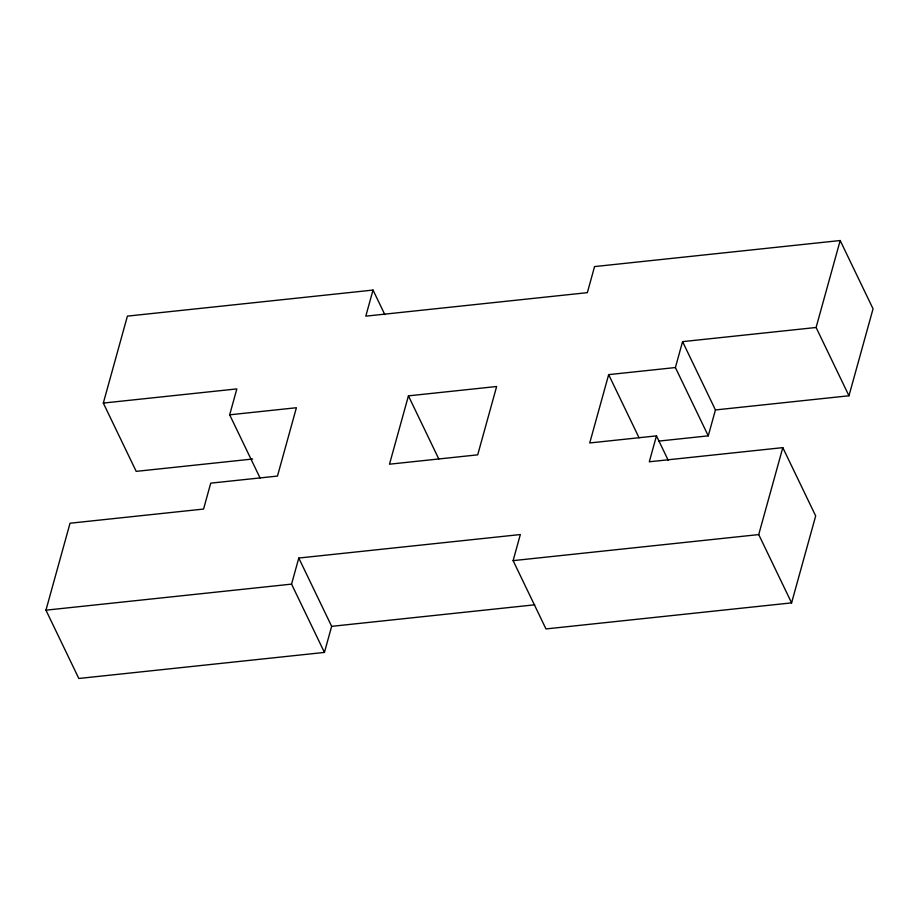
<?xml version="1.0" encoding="UTF-8"?>
<svg xmlns="http://www.w3.org/2000/svg" width="919" height="919" viewBox="0 0 919 919"><rect width="100%" height="100%" fill="white"/><g stroke="black" fill="none" stroke-linecap="round" stroke-linejoin="round"><path stroke-width="1.38" d="M252.668 459.018L136.196 471.367L103.319 403.073L127.408 316.125L373.022 290.071L365.796 316.159L587.344 292.656L594.57 266.579L840.184 240.525L816.095 327.486L682.576 341.638L675.396 367.543L608.665 374.63L589.734 442.958L656.465 435.882L649.296 461.786L782.804 447.633L815.681 515.927L791.592 602.875L545.978 628.929L513.112 560.636L520.338 534.548L298.79 558.04L331.656 626.344L324.43 652.421L78.816 678.475L45.95 610.17L70.039 523.221L203.558 509.057L210.738 483.153L277.469 476.076L296.4 407.737L229.67 414.814L260.054 477.96M229.67 414.814L236.838 388.909L103.319 403.073M324.43 652.421L291.564 584.128L298.79 558.04M408.427 395.859L389.495 464.198L477.708 454.836L496.639 386.508L408.427 395.859L438.811 459.006M658.567 441.12L708.262 435.847L715.441 409.943L682.576 341.638M791.592 602.875L758.726 534.582L782.804 447.633M715.441 409.943L848.961 395.779L873.05 308.83L840.184 240.525M45.95 610.17L291.564 584.128M513.112 560.636L758.726 534.582M331.656 626.344L534.743 604.805M816.095 327.486L848.961 395.779M675.396 367.543L708.262 435.847M656.465 435.882L668.251 460.373M608.665 374.63L639.05 437.766M373.022 290.071L384.808 314.551"/></g></svg>
